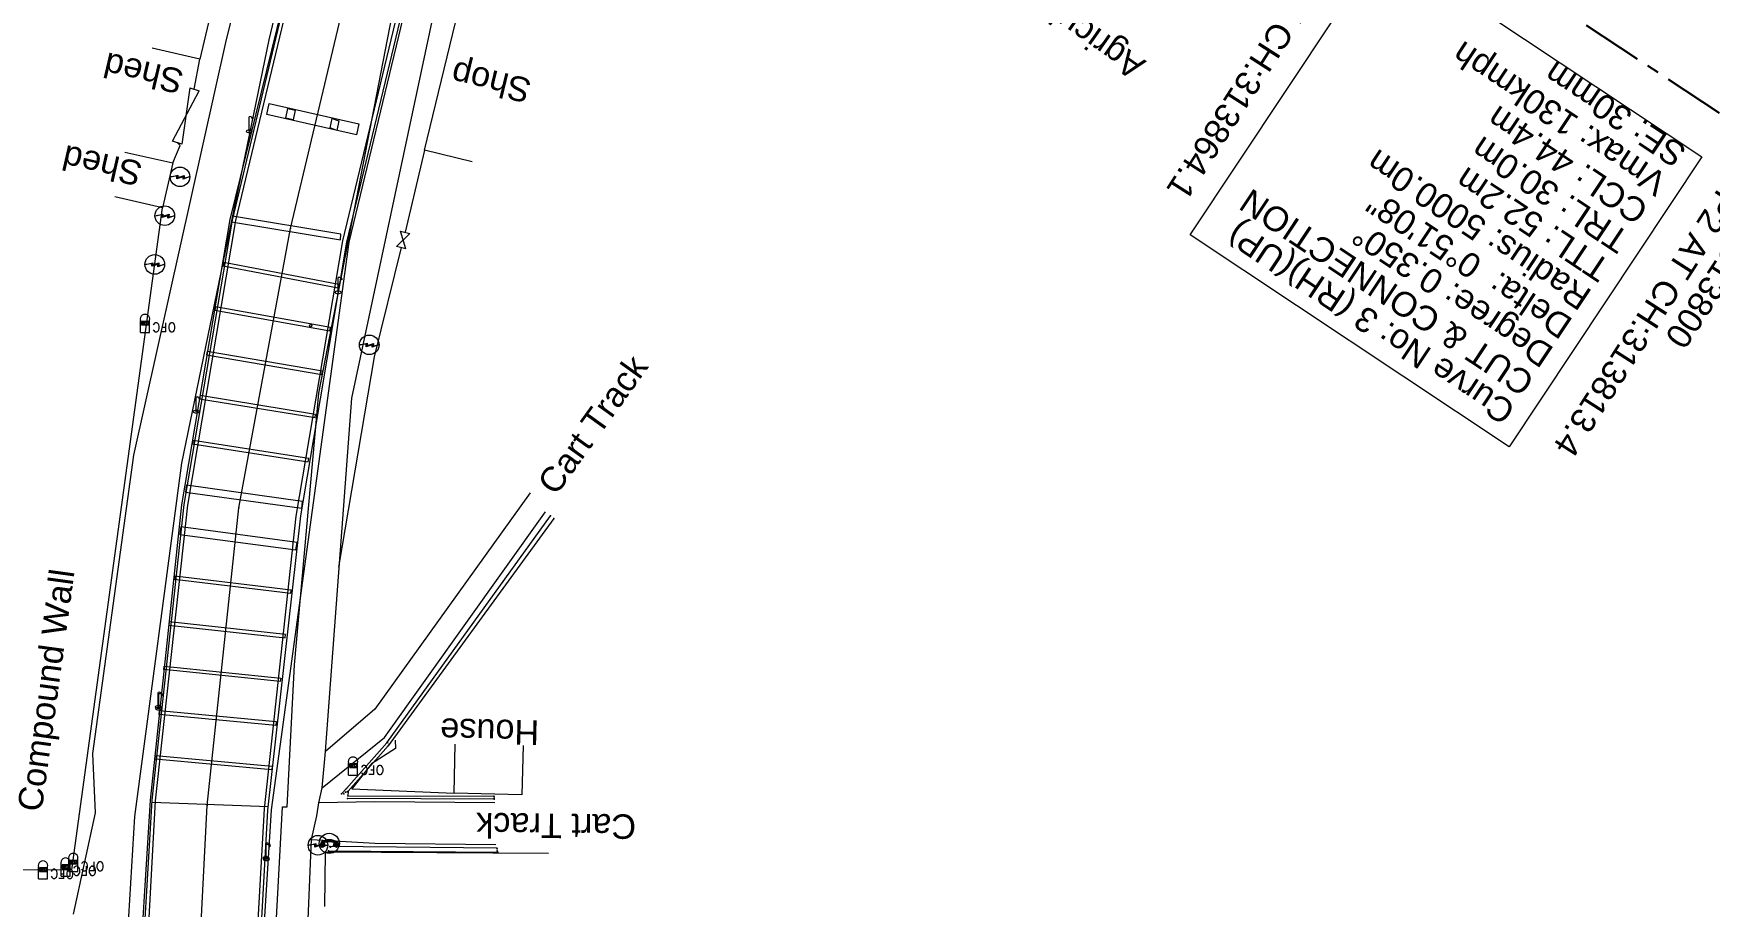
# Model space of a CAD drawing. Header units: metres. Extents: x 628572 to 650094, y 3375792 to 3391117.
# Drawn here: x 633459.7 to 633630.5, y 3387848.3 to 3387937.3 of the extents above; entities that cross this region are included whole.
import ezdxf

# ---------------------------------------------------------------- set-up
doc = ezdxf.new("R2010")
doc.units = ezdxf.units.M
doc.header["$MEASUREMENT"] = 0
doc.linetypes.add('CENTER', pattern=[2, 1.25, -0.25, 0.25, -0.25])
for name, color, linetype, lineweight in [('Bridge Parapet', 7, 'Continuous', 0), ('Cart Track', 34, 'Continuous', 0), ('Commercial Building Pucca', 251, 'Continuous', 0), ('Compound Wall', 251, 'Continuous', 0), ('Drain Bottom', 5, 'Continuous', 0), ('Drain Top', 5, 'Continuous', 0), ('Electric Pole', 251, 'Continuous', 0), ('Existing Chainage', 7, 'Continuous', 0), ('Gate', 251, 'Continuous', 0), ('Lamp_Post', 7, 'Continuous', 0), ('Ofc Pillar', 7, 'Continuous', 0), ('Piers_Abutment', 7, 'Continuous', 0), ('Residential Building Pucca', 251, 'Continuous', 0), ('Shed', 251, 'Continuous', 0), ('Side Details', 251, 'Continuous', 0), ('Subroad Centre', 34, 'Continuous', 0), ('Subroad Edge', 34, 'Continuous', 0), ('Telephone_Pole', 8, 'Continuous', 0), ('Text', 251, 'Continuous', 0)]:
    doc.layers.add(name, color=color, linetype=linetype, lineweight=lineweight)
doc.layers.add('Cut & Conn curves up', color=192, linetype='Continuous')
doc.layers.add('IR PROPOSALS', color=190, linetype='Continuous')
doc.styles.add('notes', font='romans.shx', dxfattribs={"height": 2})
doc.styles.get("Standard").update_dxf_attribs({"font": 'arial.ttf'})
doc.styles.add('Style-Arial', font='arial.ttf')
doc.styles.add('Text', font='arial.ttf', dxfattribs={"height": 2})

# ---------------------------------------------------------------- blocks, each defined once
blk = doc.blocks.new('GT')
at = {"layer": 'Gate'}
for p, q in [((-0.5, -0.5), (-0.5, 0.5)), ((-0.5, 0.5), (0.5, -0.5)), ((0.5, 0.5), (0.5, -0.5))]:
    blk.add_line(p, q, dxfattribs=at)
at = {"layer": 'Gate', "flags": 128}
blk.add_lwpolyline([(0.5, 0.5), (-0.5, -0.5)], dxfattribs=at)
blk = doc.blocks.new('EP')
blk.add_hatch(color=8).paths.add_polyline_path([(0.31, -0.24), (0.31, 0), (-0.31, -0.19), (-0.31, 0.07), (-0.93, -0.01), (-0.21, 0.16), (-0.21, -0.05), (0.43, 0.15), (0.41, -0.1), (0.94, -0.01)])
at = {"color": 8}
for p, q in [((-0.93, -0.01), (-0.21, 0.16)), ((-0.31, 0.07), (-0.93, -0.01)), ((-0.31, -0.19), (-0.31, 0.07)), ((0.31, 0), (-0.31, -0.19)), ((-0.21, 0.16), (-0.21, -0.05)), ((-0.21, -0.05), (0.43, 0.15)), ((0.31, -0.24), (0.31, 0)), ((0.43, 0.15), (0.41, -0.1)), ((0.94, -0.01), (0.31, -0.24)), ((0.41, -0.1), (0.94, -0.01))]:
    blk.add_line(p, q, dxfattribs=at)
blk.add_circle((0, 0), 1, dxfattribs=at)
blk = doc.blocks.new('LP')
at = {"flags": 128}
for points in [[(0, 0), (0, 1.5)], [(0.25, 1.35), (0.44, 1.35)]]:
    blk.add_lwpolyline(points, dxfattribs=at)
for centre, radius, start, end in [((0.07, 0.99), 0.519, 57.6425, 97.3165), ((0.34, 1.33), 0.094, 11.7012, 168.0476)]:
    blk.add_arc(centre, radius, start, end)
at = {"extrusion": (0, 0, -1)}
blk.add_ellipse((0, 0.01), major_axis=(0.308, 0), ratio=0.400495, dxfattribs=at)
blk.add_ellipse((0.35, 1.36), major_axis=(0.0017, 0.0438), ratio=0.461056, start_param=1.74022, end_param=4.575836)
blk = doc.blocks.new('OFC')
at = {"ltscale": 5}
for p, q in [((-0.46, 0), (-0.46, 1.23)), ((-0.46, 0), (0.46, 0)), ((0.46, 0), (0.46, 1.23))]:
    blk.add_line(p, q, dxfattribs=at)
at = {"extrusion": (-1, -8.21066e-11, 0), "elevation": 0.34, "flags": 128}
blk.add_lwpolyline([(-1.13, 1.23), (-1.13, 0), (-0.77, 0), (-0.77, 1.23), (-1.13, 1.23)], close=True, dxfattribs=at)
at = {"extrusion": (-2.00765e-10, 1, 0), "elevation": 1.13, "flags": 128}
blk.add_lwpolyline([(-0.38, 1.23), (-0.38, 0), (0.34, 0), (0.34, 1.23), (-0.38, 1.23)], close=True, dxfattribs=at)
at = {"flags": 128}
blk.add_lwpolyline([(0.38, 1.13), (0.38, 0.77), (-0.34, 0.77), (-0.34, 1.13), (0.38, 1.13)], close=True, dxfattribs=at)
at = {"elevation": 1.23, "flags": 128}
blk.add_lwpolyline([(0.38, 0.77), (0.38, 1.13), (-0.34, 1.13), (-0.34, 0.77), (0.38, 0.77)], close=True, dxfattribs=at)
at = {"extrusion": (-8.0306e-11, -1, 0), "elevation": -0.77, "flags": 128}
blk.add_lwpolyline([(-0.34, 1.23), (-0.34, 0), (0.38, 0), (0.38, 1.23), (-0.34, 1.23)], close=True, dxfattribs=at)
at = {"extrusion": (1, -3.28427e-10, 0), "elevation": 0.38, "flags": 128}
blk.add_lwpolyline([(0.77, 1.23), (0.77, 0), (1.13, 0), (1.13, 1.23), (0.77, 1.23)], close=True, dxfattribs=at)
at = {"ltscale": 5}
blk.add_arc((0, 1.36), 0.48, 343.8979, 196.1021, dxfattribs=at)
at = {"ltscale": 5, "style": 'notes'}
blk.add_text('OFC', height=0.246, rotation=0, dxfattribs=at).set_placement((-0.33, 0.84))
at = {"style": 'notes'}
blk.add_text('OFC', height=0.937, rotation=180, dxfattribs=at).set_placement((3.18, 0.99, -359.18))
blk = doc.blocks.new('TP')
at = {"layer": 'Telephone_Pole'}
blk.add_hatch(color=8, dxfattribs=at).paths.add_polyline_path([(0.49, 0.08, -0.516403), (0.5, 0.04, 0.157799), (0.42, -0.19, 0.257253), (0.43, -0.21), (0.7, -0.4, 0.297943), (0.73, -0.4, 0.213635), (0.94, -0.09, 0.292624), (0.86, 0.1, 0.314672), (-0.86, 0.1, 0.297888), (-0.94, -0.1, 0.205841), (-0.73, -0.4, 0.297943), (-0.7, -0.4), (-0.43, -0.21, 0.257253), (-0.42, -0.19, 0.155164), (-0.5, 0.04, -0.510878), (-0.49, 0.08, -0.167449)])
at = {"layer": 'Telephone_Pole', "color": 8}
for p, q in [((-0.7, -0.4), (-0.43, -0.21)), ((0.7, -0.4), (0.43, -0.21))]:
    blk.add_line(p, q, dxfattribs=at)
blk.add_circle((0, 0), 1.03, dxfattribs=at)
for centre, radius, start, end in [((0.01, -1.13), 1.5, 55.3659, 125.2353), ((-0.48, 0.05), 0.0243, 109.2181, 217.464), ((-0.82, -0.21), 0.402, 2.1844, 37.464), ((0.01, -1.34), 1.5, 71.1943, 109.2181), ((0.82, -0.21), 0.402, 141.9464, 177.8156), ((0.48, 0.06), 0.0243, 321.9464, 71.1943), ((0.75, -0.06), 0.194, 350.1231, 55.3659), ((-0.44, -0.19), 0.0258, 304.4776, 2.1844), ((0.44, -0.19), 0.0258, 177.8156, 235.5224), ((0.72, -0.38), 0.0258, 235.5224, 301.8866), ((0.49, -0.01), 0.462, 301.8866, 350.1231)]:
    blk.add_arc(centre, radius, start, end, dxfattribs=at)
for p in [(-0.44, -0.22), (0.44, -0.22)]:
    blk.add_point(p, dxfattribs=at)

msp = doc.modelspace()

# ---------------------------------------------------------------- linework, layer by layer
at = {"layer": 'Bridge Parapet', "flags": 128}
for points in [[(633582.1079, 3388327.4918), (633570.3504, 3388281.2824), (633558.0854, 3388232.6592), (633546.1026, 3388184.8959), (633533.7307, 3388136.0457), (633522.329, 3388089.3873), (633519.7365, 3388078.6746), (633519.0071, 3388075.9338), (633510.5455, 3388043.721), (633479.7156, 3387918.3144), (633474.7825, 3387889.2321), (633471.5762, 3387859.1145), (633470.2672, 3387837.8417), (633469.9649, 3387815.0777), (633470.0271, 3387781.2957), (633470.0424, 3387748.6727)], [(633470.0424, 3387748.6727), (633470.2984, 3387748.6437), (633470.3051, 3387781.3347), (633470.2459, 3387815.1267), (633470.5221, 3387837.7887), (633471.8002, 3387859.1115), (633475.0455, 3387889.25), (633479.9686, 3387918.2473), (633494.008, 3387977.0023), (633510.7045, 3388043.7049), (633519.1391, 3388075.7197), (633534.0707, 3388136.0056), (633546.3426, 3388184.9469), (633558.3974, 3388232.6781), (633570.6413, 3388281.1624), (633582.3289, 3388327.4457)], [(633482.2174, 3387748.643), (633482.1688, 3387779.012), (633482.1369, 3387814.719), (633482.4642, 3387837.892), (633483.587, 3387858.0918), (633486.9363, 3387888.1203), (633491.6283, 3387916.0007), (633505.8457, 3387975.0586), (633521.3285, 3388036.7084)], [(633521.5215, 3388036.6074), (633506.0577, 3387975.0676), (633491.8333, 3387915.9936), (633483.906, 3387858.1278), (633482.6542, 3387837.9969), (633482.4189, 3387814.726), (633482.4088, 3387779.14), (633482.4524, 3387748.533), (633482.2174, 3387748.643)]]:
    msp.add_lwpolyline(points, dxfattribs=at)
at = {"layer": 'Cart Track', "flags": 128}
for points in [[(633474.3905, 3388008.4151), (633497.0063, 3388007.5389), (633495.5893, 3388000.5861), (633487.4268, 3387968.8313), (633479.3262, 3387936.6584), (633469.8772, 3387894.2918), (633465.6909, 3387863.8723), (633465.966, 3387857.8223), (633463.7205, 3387847.4906)], [(633469.1118, 3387842.1719), (633470.0279, 3387857.4467), (633474.8041, 3387893.4811), (633483.7062, 3387936.6388), (633491.2538, 3387968.3517), (633499.6432, 3387999.5455)], [(633510.3157, 3387890.463), (633494.4765, 3387868.4122), (633489.4579, 3387864.085)], [(633489.1224, 3387860.386), (633495.4661, 3387865.4941), (633511.8754, 3387888.5008)], [(633506.7101, 3387858.8545), (633494.4992, 3387858.9542), (633488.7831, 3387858.8561)], [(633488.0406, 3387855.1292), (633494.4856, 3387854.7222), (633506.8095, 3387854.5905)]]:
    msp.add_lwpolyline(points, dxfattribs=at)
at = {"layer": 'Commercial Building Pucca', "flags": 128}
msp.add_lwpolyline([(633504.4205, 3387924.192), (633499.5606, 3387925.3675), (633503.8662, 3387943.1669), (633508.726, 3387941.9914)], dxfattribs=at)
at = {"layer": 'Compound Wall', "flags": 128}
for points in [[(633476.0825, 3387931.5819), (633476.659, 3387934.6468)], [(633473.8854, 3387924.0822), (633474.6287, 3387925.8651), (633474.3527, 3387926.1211)], [(633499.5606, 3387925.3685), (633497.5814, 3387917.0068)], [(633408.5131, 3387851.7925), (633435.3572, 3387852.1397), (633463.5792, 3387852.0097), (633472.8278, 3387919.4923)], [(633497.1622, 3387915.4409), (633494.4196, 3387904.3013), (633490.7656, 3387882.8598)], [(633496.5411, 3387865.237), (633496.5949, 3387864.3909), (633494.1437, 3387862.8273), (633492.1234, 3387860.2886), (633502.5693, 3387859.8371)], [(633512.1804, 3387853.6777), (633489.4104, 3387853.837), (633489.3546, 3387848.286)]]:
    msp.add_lwpolyline(points, dxfattribs=at)
at = {"layer": 'Cut & Conn curves up', "lineweight": 0}
msp.add_lwpolyline([(633610.1296, 3387895.1527), (633577.6181, 3387916.7563), (633597.2483, 3387946.2979), (633629.7598, 3387924.6943)], close=True, dxfattribs=at)
at = {"layer": 'Drain Bottom'}
for p in [(633495.759, 3387864.987), (633495.93, 3387864.843), (633491.3363, 3387859.755), (633491.4883, 3387859.954), (633491.6573, 3387859.963), (633506.6412, 3387859.461), (633506.6512, 3387859.285), (633489.9605, 3387854.332), (633506.9595, 3387854.151), (633506.9725, 3387853.974)]:
    msp.add_point(p, dxfattribs=at)
at = {"layer": 'Drain Top', "flags": 128}
for points in [[(633491.1013, 3387859.7577), (633491.5874, 3387860.2977), (633495.709, 3387864.9821), (633512.4053, 3387888.1027)], [(633512.7413, 3387887.8186), (633495.833, 3387864.6561), (633491.7513, 3387860.0226), (633491.7332, 3387859.5586), (633506.6262, 3387859.5345)], [(633506.6442, 3387859.2345), (633491.6872, 3387859.2796)], [(633489.7545, 3387853.9649), (633507.0304, 3387853.8305)], [(633506.9155, 3387854.2415), (633489.8905, 3387854.3849)]]:
    msp.add_lwpolyline(points, dxfattribs=at)
at = {"layer": 'Drain Top'}
for p in [(633512.4053, 3387888.103), (633512.7413, 3387887.819), (633495.709, 3387864.982), (633495.833, 3387864.656), (633491.5874, 3387860.298), (633491.1013, 3387859.758), (633491.6872, 3387859.28), (633491.7332, 3387859.559), (633491.7513, 3387860.023), (633506.6262, 3387859.535), (633506.6442, 3387859.235), (633489.7545, 3387853.965), (633489.8905, 3387854.385), (633506.9155, 3387854.241), (633507.0304, 3387853.83)]:
    msp.add_point(p, dxfattribs=at)
at = {"layer": 'IR PROPOSALS', "linetype": 'CENTER', "ltscale": 5, "flags": 128}
msp.add_lwpolyline([(633517.7195, 3388004.073), (634409.3663, 3387417.4609)], dxfattribs=at)
at = {"layer": 'Piers_Abutment', "flags": 128}
for points in [[(633492.6079, 3387926.9265), (633483.4591, 3387928.9988), (633483.6953, 3387930.1208), (633492.8443, 3387928.0484), (633492.6079, 3387926.9265)], [(633486.1513, 3387928.471), (633485.4071, 3387928.6325), (633485.6242, 3387929.6085), (633486.3534, 3387929.4559), (633486.1513, 3387928.471)], [(633490.6129, 3387927.3778), (633489.927, 3387927.6359), (633490.1441, 3387928.6119), (633490.8301, 3387928.3538), (633490.6129, 3387927.3778)], [(633491.0014, 3387916.8267), (633479.9877, 3387918.6363), (633479.8686, 3387918.0683), (633490.9764, 3387916.2433), (633491.0014, 3387916.8267)], [(633490.7416, 3387911.3428), (633490.8047, 3387911.6858), (633479.075, 3387913.9354), (633479.0119, 3387913.5923), (633490.7416, 3387911.3428)], [(633489.913, 3387906.9459), (633489.9721, 3387907.2889), (633478.2314, 3387909.4076), (633478.1723, 3387909.0643), (633489.913, 3387906.9459)], [(633489.0954, 3387902.518), (633489.1574, 3387902.858), (633477.3947, 3387904.8667), (633477.3326, 3387904.5266), (633489.0954, 3387902.518)], [(633488.3887, 3387898.1211), (633488.4418, 3387898.4431), (633476.6711, 3387900.3608), (633476.618, 3387900.0388), (633488.3887, 3387898.1211)], [(633487.7001, 3387893.6152), (633487.7492, 3387893.9592), (633475.9484, 3387895.7829), (633475.8994, 3387895.4389), (633487.7001, 3387893.6152)], [(633487.1245, 3387889.5793), (633475.2908, 3387891.231), (633475.1957, 3387890.522), (633487.0332, 3387888.8698), (633487.1245, 3387889.5793)], [(633486.4338, 3387884.6314), (633486.5549, 3387885.3874), (633474.7122, 3387886.9741), (633474.5906, 3387886.215), (633486.4338, 3387884.6314)], [(633485.9172, 3387880.2045), (633485.9572, 3387880.5105), (633474.0994, 3387881.9432), (633474.0594, 3387881.6369), (633485.9172, 3387880.2045)], [(633485.3515, 3387875.6575), (633485.3916, 3387876.0045), (633473.5308, 3387877.3142), (633473.4907, 3387876.967), (633485.3515, 3387875.6575)], [(633484.8499, 3387871.2086), (633472.9711, 3387872.4293), (633473.0071, 3387872.7873), (633484.8895, 3387871.5662), (633484.8499, 3387871.2086)], [(633484.4033, 3387866.7457), (633472.5004, 3387867.8694), (633472.5345, 3387868.2634), (633484.4407, 3387867.1394), (633484.4033, 3387866.7457)], [(633472.0948, 3387863.3164), (633472.1268, 3387863.6764), (633484.0127, 3387862.5797), (633483.9806, 3387862.219), (633472.0948, 3387863.3164)]]:
    msp.add_lwpolyline(points, close=True, dxfattribs=at)
msp.add_lwpolyline([(633471.7372, 3387858.9265), (633483.6461, 3387858.4828)], dxfattribs=at)
at = {"layer": 'Piers_Abutment'}
msp.add_circle((633487.9506, 3387907.4742), 0.123, dxfattribs=at)
at = {"layer": 'Residential Building Pucca', "flags": 128}
msp.add_lwpolyline([(633509.6011, 3387864.6778), (633509.4863, 3387859.6791), (633502.5663, 3387859.8381), (633502.6811, 3387864.8368)], dxfattribs=at)
at = {"layer": 'Shed', "flags": 128}
for points in [[(633473.986, 3387945.1626), (633478.8543, 3387944.0225), (633476.659, 3387934.6488), (633471.7907, 3387935.7889)], [(633469.009, 3387925.1834), (633473.8844, 3387924.0742), (633472.8448, 3387919.5043), (633467.9694, 3387920.6135)]]:
    msp.add_lwpolyline(points, dxfattribs=at)
at = {"layer": 'Subroad Centre', "flags": 128}
msp.add_lwpolyline([(633476.1565, 3387749.1689), (633476.083, 3387780.5949), (633475.9878, 3387814.5129), (633476.3502, 3387837.9568), (633477.4061, 3387858.5637), (633480.6304, 3387888.9022), (633485.8945, 3387917.3765), (633499.9989, 3387976.7085), (633515.6287, 3388038.3672), (633528.0838, 3388088.0955), (633539.8296, 3388135.5188), (633551.9994, 3388183.6341), (633563.711, 3388229.7144), (633576.4832, 3388280.1886), (633588.0418, 3388326.2069), (633593.685, 3388348.5931)], dxfattribs=at)
at = {"layer": 'Subroad Centre'}
for p in [(633485.8945, 3387917.376), (633480.6304, 3387888.902), (633477.4061, 3387858.564)]:
    msp.add_point(p, dxfattribs=at)
at = {"layer": 'Subroad Edge', "flags": 128}
for points in [[(633470.7695, 3387749.0436), (633470.7051, 3387781.3946), (633470.6459, 3387815.0926), (633470.9731, 3387837.7656), (633472.1232, 3387859.0534), (633475.4205, 3387889.188), (633480.3036, 3387918.2073), (633494.42, 3387976.9703), (633510.1499, 3388039.619), (633512.6973, 3388042.4037), (633520.9849, 3388074.6135), (633520.0274, 3388078.4096), (633522.71, 3388089.2752), (633534.4127, 3388136.0066), (633546.7466, 3388184.8798), (633558.7414, 3388232.5321), (633570.9893, 3388281.0593), (633582.6629, 3388327.2987), (633587.2932, 3388350.503)], [(633481.8145, 3387748.7111), (633481.7738, 3387779.0201), (633481.7468, 3387814.6381), (633482.0912, 3387837.889), (633483.2251, 3387858.2489), (633486.4493, 3387888.0584), (633491.2293, 3387916.1287), (633505.3767, 3387975.0817), (633520.2712, 3388034.2746), (633519.3737, 3388038.0057), (633527.5173, 3388070.3545), (633530.0247, 3388073.0422), (633533.6167, 3388087.2027), (633545.2553, 3388133.62), (633557.6023, 3388182.7563), (633569.1058, 3388228.3266), (633582.2972, 3388280.4427), (633593.4095, 3388324.6212), (633600.1237, 3388346.5592)], [(633483.5428, 3387793.1788), (633483.3826, 3387826.9328), (633485.0841, 3387858.4536), (633485.5381, 3387858.4285), (633486.2852, 3387872.9034), (633488.7761, 3387900.5901), (633496.9191, 3387942.6209), (633505.3746, 3387974.5597), (633513.8737, 3388003.2815), (633518.3823, 3388021.3028), (633518.4545, 3388029.4588)], [(633487.0324, 3387769.2173), (633487.076, 3387794.9453), (633486.8416, 3387826.5923), (633488.0406, 3387855.1292), (633488.579, 3387857.5301), (633488.7831, 3387858.8561), (633489.1224, 3387860.386), (633489.4579, 3387864.085), (633490.1462, 3387873.2049), (633492.125, 3387900.1016), (633500.9879, 3387941.5973), (633509.5645, 3387973.6771), (633517.3327, 3388002.728), (633522.4332, 3388020.4613), (633522.8327, 3388030.9742)]]:
    msp.add_lwpolyline(points, dxfattribs=at)

# ---------------------------------------------------------------- block references
at = {"layer": 'Electric Pole'}
for p in [(633474.6232, 3387922.6561), (633473.0717, 3387918.6973), (633472.05, 3387913.7274), (633493.9168, 3387905.5313), (633488.6865, 3387854.5301)]:
    msp.add_blockref('EP', p, dxfattribs=at)
at = {"layer": 'Gate'}
for p, xscale, zscale, rotation in [((633475.2176, 3387928.8515), 5.7281726581482, 2.393360118776153, 71.99183377470854), ((633497.3718, 3387916.2238), 1.621085130501777, 1.273218414295749, 254.991833774711)]:
    msp.add_blockref('GT', p, dxfattribs=dict(at, xscale=xscale, zscale=zscale, rotation=rotation))
at = {"layer": 'Lamp_Post'}
for p in [(633481.6769, 3387927.2821), (633490.7356, 3387910.8858), (633476.2758, 3387898.7098), (633476.2798, 3387898.7028), (633472.4085, 3387868.6064), (633472.4485, 3387868.4484), (633483.3933, 3387853.2308), (633483.4213, 3387853.0888)]:
    msp.add_blockref('LP', p, dxfattribs=at)
at = {"layer": 'Ofc Pillar'}
for p in [(633471.05, 3387906.7966), (633492.2596, 3387861.6786), (633463.7392, 3387851.8546), (633460.653, 3387851.0921), (633462.9501, 3387851.3887)]:
    msp.add_blockref('OFC', p, dxfattribs=at)
at = {"layer": 'Telephone_Pole'}
msp.add_blockref('TP', (633489.8376, 3387854.7159), dxfattribs=at)

# ---------------------------------------------------------------- texts
at = {"layer": 'Cart Track', "style": 'Text'}
msp.add_text('Cart Track', height=2.5, rotation=179.38747, dxfattribs=at).set_placement((633521.1326, 3387857.6647))
at = {"layer": 'Cut & Conn curves up', "lineweight": 0, "char_height": 2.5, "style": 'Style-Arial'}
for s, insert, attachment_point, rotation, line_spacing_factor in [('TTP1 AT CH:313864.1', (633595.301, 3387950.6327), 4, 237.336295, 0.6), ('Curve No: 3 (RH)(UP)\\PCUT & CONNECTION\\PDegree: 0.350%%D\\PDelta:  0%%D51\'08"\\PRadius: 5000.0m\\PTTL: 52.2m\\PTRL: 30.0m\\PCCL: 44.4m\\PVmax: 130kmph\\PSE: 30mm', (633628.401, 3387925.5936), 7, 146.396266, 0.84), ('TTP2 AT CH:313813.4', (633634.753, 3387924.4534), 4, 237.336295, 0.6)]:
    msp.add_mtext(s, dxfattribs=dict(at, insert=insert, attachment_point=attachment_point, rotation=rotation, line_spacing_factor=line_spacing_factor))
at = {"layer": 'Existing Chainage', "color": 7, "lineweight": 0, "insert": (633637.1816, 3387921.1786), "char_height": 2.5, "attachment_point": 4, "rotation": 236.663508, "line_spacing_factor": 0.6, "style": 'Style-Arial'}
msp.add_mtext('CH: 313800', dxfattribs=at)
at = {"layer": 'Side Details'}
msp.add_text('Agriculture Land', height=2.5, rotation=145, dxfattribs=at).set_placement((633573.2041, 3387934.4232))
at = {"layer": 'Text', "style": 'Text'}
for s, rotation, p in [('Shed', 166.818787, (633475.1505, 3387933.5042)), ('Shed', 167.183233, (633470.9333, 3387924.1193)), ('Cart Track', 54.310151, (633512.9473, 3387890.0689))]:
    msp.add_text(s, height=2.5, rotation=rotation, dxfattribs=at).set_placement(p)
at = {"layer": 'Text'}
for s, rotation, p in [('Shop', 166.401788, (633510.5914, 3387932.5656)), ('Compound Wall', 82.196133, (633460.5104, 3387857.8555)), ('House', 178.683863, (633511.2655, 3387867.2382))]:
    msp.add_text(s, height=2.5, rotation=rotation, dxfattribs=at).set_placement(p)

doc.saveas('drawing.dxf')
